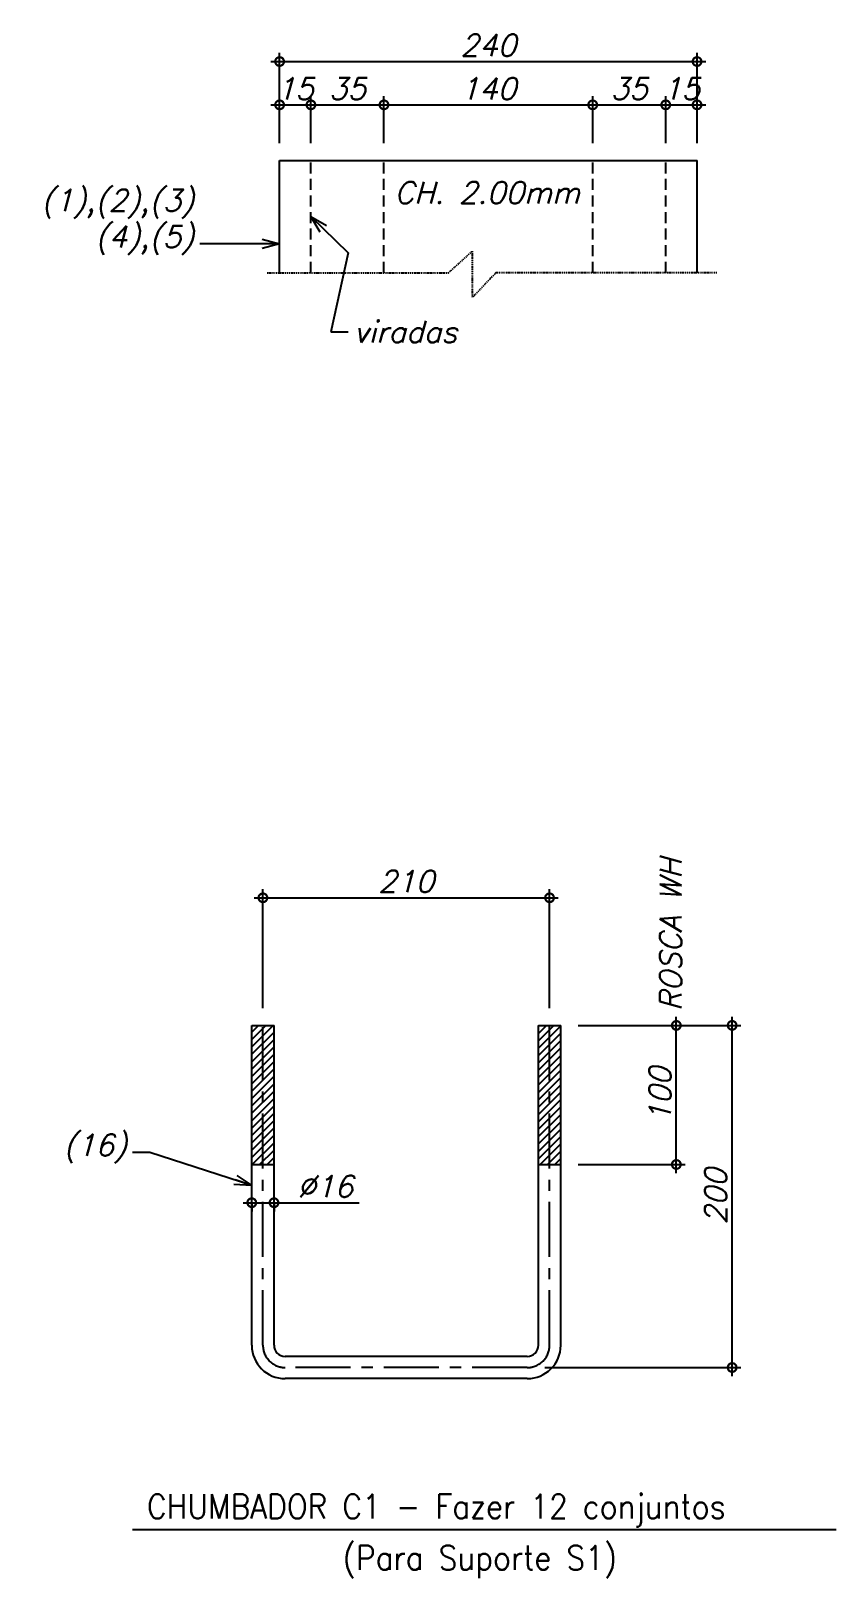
# Model space of a CAD drawing. Header units: millimetres. Extents: x -287396 to 401320, y -174247 to 142644.
# Drawn here: x -111893 to -110736, y 136155 to 138380 of the extents above; entities that cross this region are included whole.
import ezdxf

# ---------------------------------------------------------------- set-up
doc = ezdxf.new("R2010")
doc.units = ezdxf.units.MM
doc.header["$LTSCALE"] = 2.5
for name, pattern in [('CENTER', [50.8, 31.75, -6.35, 6.35, -6.35]), ('DASHDOT', [1, 0.5, -0.25, 0, -0.25]), ('DASHED2', [9.525, 6.35, -3.175])]:
    doc.linetypes.add(name, pattern=pattern)
doc.styles.add('ROMANS', font='romans', dxfattribs={"oblique": 15})
doc.dimstyles.new('Esc. 12.5', dxfattribs={"dimscale": 12.5, "dimtxt": 2.5, "dimasz": 2, "dimexe": 1, "dimexo": 2, "dimtad": 1, "dimdec": 0, "dimtxsty": 'ROMANS', "dimblk": 'DOTSMALL', "dimcen": 2.5, "dimdle": 1, "dimclrd": 2, "dimclre": 2, "dimadec": 0, "dimazin": 0, "dimtfac": 1, "dimtdec": 0, "dimtmove": 0, "dimatfit": 3, "dimldrblk": 'OPEN30', "dimfxl": 1, "dimarcsym": 0})

# ---------------------------------------------------------------- blocks, each defined once
blk = doc.blocks.new('_DotSmall')
at = {"color": 0, "linetype": 'ByBlock', "const_width": 0.5}
blk.add_lwpolyline([(-0.0625, 0, 1), (0.0625, 0, 1)], format="xyb", close=True, dxfattribs=at)
blk = doc.blocks.new('*D375')
at = {"color": 2, "lineweight": -2}
for p, q in [((-111548.2, 138273.6), (-111478.2, 138273.6)), ((-111535.7, 138218.7), (-111535.7, 138286.1)), ((-111490.7, 138218.7), (-111490.7, 138286.1))]:
    blk.add_line(p, q, dxfattribs=at)
at = {"layer": 'DEFPOINTS', "color": 0}
for p in [(-111490.7, 138273.6), (-111535.7, 138193.7), (-111490.7, 138193.7)]:
    blk.add_point(p, dxfattribs=at)
at = {"color": 2, "lineweight": -2, "xscale": 25, "yscale": 25, "zscale": 25, "rotation": 180}
blk.add_blockref('_DotSmall', (-111535.7, 138273.6), dxfattribs=at)
at = {"color": 2, "lineweight": -2, "xscale": 25, "yscale": 25, "zscale": 25}
blk.add_blockref('_DotSmall', (-111490.7, 138273.6), dxfattribs=at)
at = {"color": 0, "insert": (-111513.2, 138297), "char_height": 31.25, "attachment_point": 5, "style": 'ROMANS'}
blk.add_mtext('15', dxfattribs=at)
blk = doc.blocks.new('_OPEN30')
at = {"color": 0, "linetype": 'ByBlock', "ltscale": 0.5}
for p, q in [((-1, 0.268), (0, 0)), ((0, 0), (-1, -0.268)), ((0, 0), (-1, 0))]:
    blk.add_line(p, q, dxfattribs=at)
blk = doc.blocks.new('*D376')
at = {"color": 2, "lineweight": -2}
for p, q in [((-111503.2, 138273.6), (-111373.2, 138273.6)), ((-111490.7, 138218.7), (-111490.7, 138286.1)), ((-111385.7, 138218.7), (-111385.7, 138286.1))]:
    blk.add_line(p, q, dxfattribs=at)
at = {"layer": 'DEFPOINTS', "color": 0}
for p in [(-111385.7, 138273.6), (-111490.7, 138193.7), (-111385.7, 138193.7)]:
    blk.add_point(p, dxfattribs=at)
at = {"color": 2, "lineweight": -2, "xscale": 25, "yscale": 25, "zscale": 25, "rotation": 180}
blk.add_blockref('_DotSmall', (-111490.7, 138273.6), dxfattribs=at)
at = {"color": 2, "lineweight": -2, "xscale": 25, "yscale": 25, "zscale": 25}
blk.add_blockref('_DotSmall', (-111385.7, 138273.6), dxfattribs=at)
at = {"color": 0, "insert": (-111438.2, 138297), "char_height": 31.25, "attachment_point": 5, "style": 'ROMANS'}
blk.add_mtext('35', dxfattribs=at)
blk = doc.blocks.new('*D377')
at = {"color": 2, "lineweight": -2}
for p, q in [((-111398.2, 138273.6), (-111073.2, 138273.6)), ((-111385.7, 138218.7), (-111385.7, 138286.1)), ((-111085.7, 138218.7), (-111085.7, 138286.1))]:
    blk.add_line(p, q, dxfattribs=at)
at = {"layer": 'DEFPOINTS', "color": 0}
for p in [(-111085.7, 138273.6), (-111385.7, 138193.7), (-111085.7, 138193.7)]:
    blk.add_point(p, dxfattribs=at)
at = {"color": 2, "lineweight": -2, "xscale": 25, "yscale": 25, "zscale": 25, "rotation": 180}
blk.add_blockref('_DotSmall', (-111385.7, 138273.6), dxfattribs=at)
at = {"color": 2, "lineweight": -2, "xscale": 25, "yscale": 25, "zscale": 25}
blk.add_blockref('_DotSmall', (-111085.7, 138273.6), dxfattribs=at)
at = {"color": 0, "insert": (-111235.7, 138297), "char_height": 31.25, "attachment_point": 5, "style": 'ROMANS'}
blk.add_mtext('140', dxfattribs=at)
blk = doc.blocks.new('*D378')
at = {"color": 2, "lineweight": -2}
for p, q in [((-111098.2, 138273.6), (-110968.2, 138273.6)), ((-111085.7, 138218.7), (-111085.7, 138286.1)), ((-110980.7, 138218.7), (-110980.7, 138286.1))]:
    blk.add_line(p, q, dxfattribs=at)
at = {"layer": 'DEFPOINTS', "color": 0}
for p in [(-110980.7, 138273.6), (-111085.7, 138193.7), (-110980.7, 138193.7)]:
    blk.add_point(p, dxfattribs=at)
at = {"color": 2, "lineweight": -2, "xscale": 25, "yscale": 25, "zscale": 25, "rotation": 180}
blk.add_blockref('_DotSmall', (-111085.7, 138273.6), dxfattribs=at)
at = {"color": 2, "lineweight": -2, "xscale": 25, "yscale": 25, "zscale": 25}
blk.add_blockref('_DotSmall', (-110980.7, 138273.6), dxfattribs=at)
at = {"color": 0, "insert": (-111033.2, 138297), "char_height": 31.25, "attachment_point": 5, "style": 'ROMANS'}
blk.add_mtext('35', dxfattribs=at)
blk = doc.blocks.new('*D379')
at = {"color": 2, "lineweight": -2}
for p, q in [((-110993.2, 138273.6), (-110923.2, 138273.6)), ((-110980.7, 138218.7), (-110980.7, 138286.1)), ((-110935.7, 138218.7), (-110935.7, 138286.1))]:
    blk.add_line(p, q, dxfattribs=at)
at = {"layer": 'DEFPOINTS', "color": 0}
for p in [(-110935.7, 138273.6), (-110980.7, 138193.7), (-110935.7, 138193.7)]:
    blk.add_point(p, dxfattribs=at)
at = {"color": 2, "lineweight": -2, "xscale": 25, "yscale": 25, "zscale": 25, "rotation": 180}
blk.add_blockref('_DotSmall', (-110980.7, 138273.6), dxfattribs=at)
at = {"color": 2, "lineweight": -2, "xscale": 25, "yscale": 25, "zscale": 25}
blk.add_blockref('_DotSmall', (-110935.7, 138273.6), dxfattribs=at)
at = {"color": 0, "insert": (-110958.2, 138297), "char_height": 31.25, "attachment_point": 5, "style": 'ROMANS'}
blk.add_mtext('15', dxfattribs=at)
blk = doc.blocks.new('*D293')
at = {"color": 2, "lineweight": -2}
for p, q in [((-111535.7, 138218.7), (-111535.7, 138348.4)), ((-110935.7, 138218.7), (-110935.7, 138348.4)), ((-111548.2, 138335.9), (-110923.2, 138335.9))]:
    blk.add_line(p, q, dxfattribs=at)
at = {"layer": 'DEFPOINTS', "color": 0}
for p in [(-110935.7, 138335.9), (-111535.7, 138193.7), (-110935.7, 138193.7)]:
    blk.add_point(p, dxfattribs=at)
at = {"color": 2, "lineweight": -2, "xscale": 25, "yscale": 25, "zscale": 25, "rotation": 180}
blk.add_blockref('_DotSmall', (-111535.7, 138335.9), dxfattribs=at)
at = {"color": 2, "lineweight": -2, "xscale": 25, "yscale": 25, "zscale": 25}
blk.add_blockref('_DotSmall', (-110935.7, 138335.9), dxfattribs=at)
at = {"color": 0, "insert": (-111235.7, 138359.4), "char_height": 31.25, "attachment_point": 5, "style": 'ROMANS'}
blk.add_mtext('240', dxfattribs=at)
blk = doc.blocks.new('*D311')
at = {"color": 2, "lineweight": -2}
for p, q in [((-110885.3, 136445.3), (-110885.3, 136962.3)), ((-111106.7, 136949.8), (-110872.8, 136949.8)), ((-111154.7, 136457.8), (-110872.8, 136457.8))]:
    blk.add_line(p, q, dxfattribs=at)
at = {"layer": 'DEFPOINTS', "color": 0}
for p in [(-111131.7, 136949.8), (-110885.3, 136949.8), (-111179.7, 136457.8)]:
    blk.add_point(p, dxfattribs=at)
at = {"color": 2, "lineweight": -2, "xscale": 25, "yscale": 25, "zscale": 25}
for p, rotation in [((-110885.3, 136949.8), 90), ((-110885.3, 136457.8), 270)]:
    blk.add_blockref('_DotSmall', p, dxfattribs=dict(at, rotation=rotation))
at = {"color": 0, "insert": (-110908.8, 136703.8), "char_height": 31.25, "attachment_point": 5, "rotation": 90, "style": 'ROMANS'}
blk.add_mtext('200', dxfattribs=at)
blk = doc.blocks.new('*D312')
at = {"color": 2, "lineweight": -2}
for p, q in [((-110965.5, 136737.3), (-110965.5, 136962.3)), ((-111106.7, 136949.8), (-110953, 136949.8)), ((-111106.7, 136749.8), (-110953, 136749.8))]:
    blk.add_line(p, q, dxfattribs=at)
at = {"layer": 'DEFPOINTS', "color": 0}
for p in [(-111131.7, 136949.8), (-110965.5, 136949.8), (-111131.7, 136749.8)]:
    blk.add_point(p, dxfattribs=at)
at = {"color": 2, "lineweight": -2, "xscale": 25, "yscale": 25, "zscale": 25}
for p, rotation in [((-110965.5, 136949.8), 90), ((-110965.5, 136749.8), 270)]:
    blk.add_blockref('_DotSmall', p, dxfattribs=dict(at, rotation=rotation))
at = {"color": 0, "insert": (-110988.9, 136849.8), "char_height": 31.25, "attachment_point": 5, "rotation": 90, "style": 'ROMANS'}
blk.add_mtext('100', dxfattribs=at)
blk = doc.blocks.new('*D313')
at = {"color": 2, "lineweight": -2}
for p, q in [((-111559.7, 136974.8), (-111559.7, 137145.8)), ((-111147.7, 136974.8), (-111147.7, 137145.8)), ((-111572.2, 137133.3), (-111135.2, 137133.3))]:
    blk.add_line(p, q, dxfattribs=at)
at = {"layer": 'DEFPOINTS', "color": 0}
for p in [(-111147.7, 137133.3), (-111559.7, 136949.8), (-111147.7, 136949.8)]:
    blk.add_point(p, dxfattribs=at)
at = {"color": 2, "lineweight": -2, "xscale": 25, "yscale": 25, "zscale": 25, "rotation": 180}
blk.add_blockref('_DotSmall', (-111559.7, 137133.3), dxfattribs=at)
at = {"color": 2, "lineweight": -2, "xscale": 25, "yscale": 25, "zscale": 25}
blk.add_blockref('_DotSmall', (-111147.7, 137133.3), dxfattribs=at)
at = {"color": 0, "insert": (-111353.7, 137156.8), "char_height": 31.25, "attachment_point": 5, "style": 'ROMANS'}
blk.add_mtext('210', dxfattribs=at)
blk = doc.blocks.new('*D314')
at = {"color": 2, "lineweight": -2}
for p, q in [((-111588.2, 136694.8), (-111543.7, 136694.8)), ((-111575.7, 136694.8), (-111575.7, 136682.3)), ((-111543.7, 136694.8), (-111543.7, 136682.3)), ((-111543.7, 136694.8), (-111421.5, 136694.8))]:
    blk.add_line(p, q, dxfattribs=at)
at = {"layer": 'DEFPOINTS', "color": 0}
for p in [(-111575.7, 136719.8), (-111543.7, 136719.8), (-111543.7, 136694.8)]:
    blk.add_point(p, dxfattribs=at)
at = {"color": 2, "lineweight": -2, "xscale": 25, "yscale": 25, "zscale": 25, "rotation": 180}
blk.add_blockref('_DotSmall', (-111575.7, 136694.8), dxfattribs=at)
at = {"color": 2, "lineweight": -2, "xscale": 25, "yscale": 25, "zscale": 25}
blk.add_blockref('_DotSmall', (-111543.7, 136694.8), dxfattribs=at)
at = {"color": 0, "insert": (-111470.1, 136718.2), "char_height": 31.25, "attachment_point": 5, "style": 'ROMANS'}
blk.add_mtext('%%c16', dxfattribs=at)

msp = doc.modelspace()

# ---------------------------------------------------------------- hatches: boundary and pattern name
at = {"linetype": 'DASHDOT'}
h = msp.add_hatch(dxfattribs=at)
h.set_pattern_fill('ANSI31', color=1, scale=60, style=0)
h.set_pattern_definition([(45, (-273634.222, 68346.868), (-5.30330086, 5.30330086), [])])
h.paths.add_polyline_path([(-111575.671, 136749.798), (-111543.671, 136749.798), (-111543.671, 136949.798), (-111575.671, 136949.798)])
h.paths.add_polyline_path([(-111147.671, 136949.798), (-111163.671, 136949.798), (-111163.671, 136749.798), (-111147.671, 136749.798)])
h.paths.add_polyline_path([(-111131.671, 136949.798), (-111147.671, 136949.798), (-111147.671, 136749.798), (-111131.671, 136749.798)])

# ---------------------------------------------------------------- linework, layer by layer
for p, q in [((-111535.737, 138032.105), (-111535.737, 138193.721)), ((-111535.737, 138193.721), (-110935.737, 138193.721)), ((-110935.737, 138032.105), (-110935.737, 138193.721)), ((-111575.671, 136489.798), (-111575.671, 136949.798)), ((-111543.671, 136489.798), (-111543.671, 136949.798)), ((-111163.671, 136489.798), (-111163.671, 136949.798)), ((-111131.671, 136489.798), (-111131.671, 136949.798)), ((-111179.671, 136473.798), (-111527.671, 136473.798)), ((-111179.671, 136441.798), (-111527.671, 136441.798))]:
    msp.add_line(p, q)
at = {"linetype": 'DASHED2'}
for p, q in [((-111490.737, 138032.105), (-111490.737, 138193.721)), ((-111385.737, 138032.105), (-111385.737, 138193.721)), ((-111085.737, 138032.105), (-111085.737, 138193.721)), ((-110980.737, 138032.105), (-110980.737, 138193.721))]:
    msp.add_line(p, q, dxfattribs=at)
at = {"linetype": 'DASHDOT'}
for p, q in [((-111292.943, 138032.105), (-111258.866, 138063.123)), ((-111258.866, 138063.123), (-111258.866, 137996.392)), ((-111553.578, 138032.105), (-111292.943, 138032.105)), ((-111224.789, 138032.105), (-111258.866, 137996.392)), ((-110907.205, 138032.105), (-111224.789, 138032.105))]:
    msp.add_line(p, q, dxfattribs=at)
at = {"color": 7}
for p, q in [((-111575.671, 136949.798), (-111543.671, 136949.798)), ((-111163.671, 136949.798), (-111131.671, 136949.798)), ((-111575.671, 136749.798), (-111543.671, 136749.798)), ((-111163.671, 136749.798), (-111131.671, 136749.798))]:
    msp.add_line(p, q, dxfattribs=at)
at = {"color": 2, "linetype": 'CENTER'}
for p, q in [((-111559.671, 136489.798), (-111559.671, 136947.079)), ((-111147.671, 136489.798), (-111147.671, 136949.798)), ((-111179.671, 136457.798), (-111527.671, 136457.798))]:
    msp.add_line(p, q, dxfattribs=at)
at = {"color": 2}
msp.add_line((-111746.929, 136225.048), (-110735.961, 136225.048), dxfattribs=at)
for centre, radius, start, end in [((-111527.671, 136489.798), 48, 180, 270), ((-111527.671, 136489.798), 16, 180, 270), ((-111179.671, 136489.798), 16, 270, 0), ((-111179.671, 136489.798), 48, 270, 0)]:
    msp.add_arc(centre, radius, start, end)
at = {"color": 2, "linetype": 'CENTER'}
for centre, start, end in [((-111527.671, 136489.798), 180, 270), ((-111179.671, 136489.798), 270, 0)]:
    msp.add_arc(centre, 32, start, end, dxfattribs=at)

# ---------------------------------------------------------------- texts
at = {"style": 'ROMANS', "width": 0.9}
for s, p in [('CHUMBADOR C1 - Fazer 12 conjuntos', (-111726.262, 136240.493)), ('(Para Suporte S1)', (-111444.85, 136166.719))]:
    msp.add_text(s, height=35, dxfattribs=at).set_placement(p)
at = {"char_height": 31.25, "style": 'ROMANS'}
for s, insert, attachment_point in [('CH. 2.00mm', (-111370.475, 138163.051), 1), ('(16)', (-111754.957, 136751.619), 9)]:
    msp.add_mtext(s, dxfattribs=dict(at, insert=insert, attachment_point=attachment_point))
for s, insert, width, attachment_point in [('\\P(1),(2),(3)\\P(4),(5)', (-111658.295, 138058.111), 299.38272, 9), ('viradas', (-111429.17, 137962.937), 69.3579, 1)]:
    msp.add_mtext(s, dxfattribs=dict(at, insert=insert, width=width, attachment_point=attachment_point))
at = {"insert": (-110958.032, 137189.939), "char_height": 31.25, "attachment_point": 9, "rotation": 90, "style": 'ROMANS'}
msp.add_mtext('ROSCA WH', dxfattribs=at)

# ---------------------------------------------------------------- dimensions: what is measured, and where the dimension line sits
for base, p1, p2, text, picture, middle in [((-110935.737, 138335.927), (-111535.737, 138193.721), (-110935.737, 138193.721), '240', '*D293', (-111235.737, 138359.365)), ((-111543.671, 136694.798), (-111575.671, 136719.798), (-111543.671, 136719.798), '%%c16', '*D314', (-111470.068, 136718.235))]:
    dim = msp.add_linear_dim(base=base, p1=p1, p2=p2, text=text, dimstyle='Esc. 12.5')
    dim.commit()
    dim.dimension.update_dxf_attribs({"geometry": picture, "text_midpoint": middle})
dim = msp.add_linear_dim(base=(-111490.737, 138273.568), p1=(-111535.737, 138193.721), p2=(-111490.737, 138193.721), text='15', dimstyle='Esc. 12.5')
dim.commit()
dim.dimension.update_dxf_attribs({"geometry": '*D375', "text_midpoint": (-111513.237, 138273.568), "dimtype": 160})
for base, p1, p2, text, override, picture, middle in [((-111385.737, 138273.568), (-111490.737, 138193.721), (-111385.737, 138193.721), '35', {"dimtmove": 1}, '*D376', (-111438.237, 138297.005)), ((-111085.737, 138273.568), (-111385.737, 138193.721), (-111085.737, 138193.721), '140', {"dimtmove": 1}, '*D377', (-111235.737, 138297.005)), ((-110980.737, 138273.568), (-111085.737, 138193.721), (-110980.737, 138193.721), '35', {"dimtmove": 1}, '*D378', (-111033.237, 138297.005)), ((-111147.671, 137133.317), (-111559.671, 136949.798), (-111147.671, 136949.798), '210', {"dimlfac": 0.5, "dimtmove": 1}, '*D313', (-111353.671, 137156.754))]:
    dim = msp.add_linear_dim(base=base, p1=p1, p2=p2, text=text, dimstyle='Esc. 12.5', override=override)
    dim.commit()
    dim.dimension.update_dxf_attribs({"geometry": picture, "text_midpoint": middle})
dim = msp.add_linear_dim(base=(-110935.737, 138273.568), p1=(-110980.737, 138193.721), p2=(-110935.737, 138193.721), text='15', dimstyle='Esc. 12.5', override={"dimtmove": 1})
dim.commit()
dim.dimension.update_dxf_attribs({"geometry": '*D379', "text_midpoint": (-110958.237, 138273.568), "dimtype": 160})
for base, p1, text, picture, middle in [((-110885.341, 136949.798), (-111179.671, 136457.798), '200', '*D311', (-110908.778, 136703.798)), ((-110965.487, 136949.798), (-111131.671, 136749.798), '100', '*D312', (-110988.924, 136849.798))]:
    dim = msp.add_linear_dim(base=base, p1=p1, p2=(-111131.671, 136949.798), angle=90, text=text, dimstyle='Esc. 12.5')
    dim.commit()
    dim.dimension.update_dxf_attribs({"geometry": picture, "text_midpoint": middle})

# ---------------------------------------------------------------- leaders
at = {"annotation_type": 0, "has_hookline": 1}
for points, hookline_direction, text_width in [([(-111490.737, 138112.913), (-111436.982, 138060.604), (-111461.982, 137947.312), (-111436.982, 137947.312)], 0, 156.542), ([(-111535.737, 138073.736), (-111650.483, 138073.736)], 1, 234.749), ([(-111575.671, 136719.798), (-111722.145, 136767.244), (-111747.145, 136767.244)], 1, 91.892)]:
    msp.add_leader(points, dimstyle='Esc. 12.5', override={"dimgap": 0.625, "dimtad": 0}, dxfattribs=dict(at, hookline_direction=hookline_direction, text_width=text_width))

doc.saveas('drawing.dxf')
